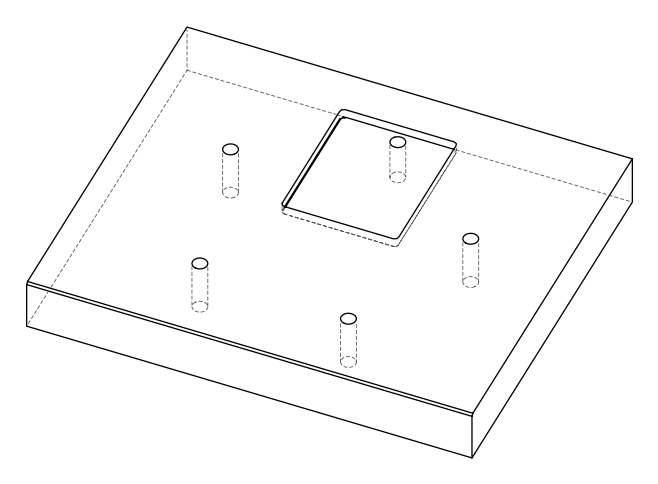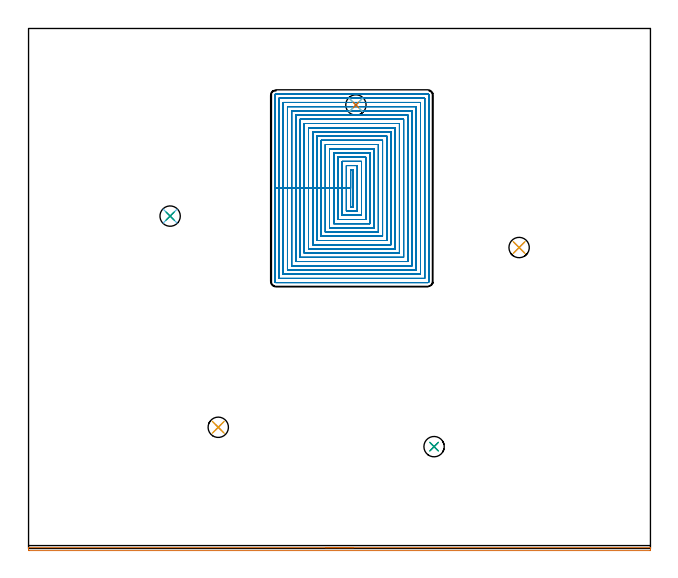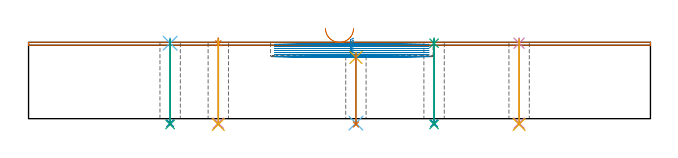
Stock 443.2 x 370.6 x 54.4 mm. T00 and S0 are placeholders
(PLAN: 17 operations, 12 tool changes, 79.9 min)
(1 AREA_MILL | FG_CHAMFER_SURFACE | UGT0205_001 | 3.69 min | 977 mm3)
(2 MILL_RECTANGULAR_POCKET | POCKET_RECTANGULAR_STRAIGHT | NXT0201_002 | Follow Part, ap 1.5, ae 75% | 73.73 min | 165602 mm3)
(3 SPOT_DRILL | STEP1HOLE | NXT0321_9005460120000 | 0.03 min | 14 mm3)
(4 SPOT_DRILL_1 | STEP1HOLE_1 | NXT0321_9005460120000 | 0.03 min | 10 mm3)
(5 SPOT_DRILL_2 | STEP1HOLE_2 | NXT0321_9005460120000 | 0.03 min | 4 mm3)
(6 SPOT_DRILL_3 | STEP1HOLE_3 | NXT0321_9005460120000 | 0.03 min | 1 mm3)
(7 SPOT_DRILL_4 | STEP1HOLE_4 | NXT0321_9005460120000 | 0.03 min | 37 mm3)
(8 DRILL_THROUGH_HOLE_INTO_CENTER | STEP1HOLE | NXT0301_065 | 0.24 min | 3717 mm3)
(9 DRILL_TO_ENLARGE_THROUGH_HOLE | STEP1HOLE | NXT0301_106 | 0.24 min | 5185 mm3)
(10 DRILL_THROUGH_HOLE_INTO_CENTER_1 | STEP1HOLE_1 | NXT0301_065 | 0.24 min | 3777 mm3)
(11 DRILL_TO_ENLARGE_THROUGH_HOLE_1 | STEP1HOLE_1 | NXT0301_106 | 0.24 min | 5205 mm3)
(12 DRILL_THROUGH_HOLE_INTO_CENTER_2 | STEP1HOLE_2 | NXT0301_065 | 0.2 min | 3045 mm3)
(13 DRILL_TO_ENLARGE_THROUGH_HOLE_2 | STEP1HOLE_2 | NXT0301_106 | 0.2 min | 4229 mm3)
(14 DRILL_THROUGH_HOLE_INTO_CENTER_3 | STEP1HOLE_3 | NXT0301_065 | 0.24 min | 3744 mm3)
(15 DRILL_TO_ENLARGE_THROUGH_HOLE_3 | STEP1HOLE_3 | NXT0301_106 | 0.24 min | 5214 mm3)
(16 DRILL_THROUGH_HOLE_INTO_CENTER_4 | STEP1HOLE_4 | NXT0301_065 | 0.24 min | 3750 mm3)
(17 DRILL_TO_ENLARGE_THROUGH_HOLE_4 | STEP1HOLE_4 | NXT0301_106 | 0.24 min | 5207 mm3)
(TOOL UGT0205_001 | Chamfer Mill 20 x 3 x 45 deg. | D20 FL50 Z2)
(TOOL NXT0201_002 | ENDMILL 6mm [R216.24-06050CBC13P 1620] | D6 R1 FL13 Z4)
(TOOL NXT0321_9005460120000 | NC Spot Drill, 142deg, 12mm, Carbide, Uncoated | D12 PA142 FL30 Z2)
(TOOL NXT0301_065 | Carbide Drill 9.4mm [860.1-0940-075A1-MM 2214] | D9.4 PA140 FL98 Z2)
(TOOL NXT0301_106 | Carbide Drill 14.5mm [860.1-1450-073A1-MM 2214] | D14.5 PA140 FL83 Z2)
(OP 1 AREA_MILL)
G17 G21 G94 G90
T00 M6
G54
G17 G0 G90 X211.6 Y0.6 S1061 M3
G43 Z64.4 H0
G94 G1 X211.638 Z63.528 F250.
X211.752 Z62.663
X211.941 Z61.812
X212.203 Z60.98
X212.537 Z60.174
X212.94 Z59.4
X213.409 Z58.664
X213.94 Z57.972
X214.529 Z57.329
X215.172 Z56.739
X215.864 Z56.208
X216.6 Z55.74
X217.374 Z55.337
X218.18 Z55.003
X219.012 Z54.741
X219.864 Z54.552
X220.728 Z54.438
X221.6 Z54.4
X443.035
X443.19 Y0.597 Z54.388
X443.193 Y0.544 Z54.336
X443.2 Y0.153 Z53.953
Y-0.236 Z53.563
Y-0.896 Z52.899
Y-1.226 Z52.571
X443.198 Y-1.491 Z52.305
X443.035 Y-1.5 Z52.3
X0.467 Y-1.499 Z52.301
X0.165 Y-1.496 Z52.304
X0.002 Y-1.491 Z52.305
X0. Y-1.226 Z52.571
Y-0.896 Z52.899
Y-0.236 Z53.563
Y0.154 Z53.953
X0.007 Y0.544 Z54.336
X0.01 Y0.597 Z54.388
X0.165 Y0.6 Z54.4
X221.6
X222.472 Z54.438
X223.337 Z54.552
X224.188 Z54.741
X225.02 Z55.003
X225.826 Z55.337
X226.6 Z55.74
X227.336 Z56.208
X228.028 Z56.739
X228.671 Z57.329
X229.26 Z57.972
X229.792 Z58.664
X230.26 Z59.4
X230.663 Z60.174
X230.997 Z60.98
X231.259 Z61.812
X231.448 Z62.663
X231.562 Z63.528
X231.6 Z64.4
M5
M2
(OP 2 MILL_RECTANGULAR_POCKET)
G17 G21 G94 G90
T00 M6
G54
G17 G0 G90 X231.3 Y268.266 S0 M3
G43 Z64.4 H1
Z57.4
G94 G1 Y269.9 Z56.962 F250.
X229.5 Z56.48
Y256.7 Z52.943
Y243.5 F500.
X231.3
Y269.9
X229.5
Y256.7
X226.5
Y240.5
X234.3
Y272.9
X226.5
Y256.7
X223.5
Y237.5
X237.3
Y275.9
X223.5
Y256.7
X220.5
Y234.5
X240.3
Y278.9
X220.5
Y256.7
X217.5
Y231.5
X243.3
Y281.9
X217.5
Y256.7
X214.5
Y228.5
X246.3
Y284.9
X214.5
Y256.7
X211.5
Y225.5
X249.3
Y287.9
X211.5
Y256.7
X208.5
Y222.5
X252.3
Y290.9
X208.5
Y256.7
X205.5
Y219.5
X255.3
Y293.9
X205.5
Y256.7
X202.5
Y216.5
X258.3
Y296.9
X202.5
Y256.7
X199.5
Y213.5
X261.3
Y299.9
X199.5
Y256.7
X196.5
Y210.5
X264.3
Y302.9
X196.5
Y256.7
X193.5
Y207.5
X267.3
Y305.9
X193.5
Y256.7
X190.5
Y204.5
X270.3
Y308.9
X190.5
Y256.7
X187.5
Y201.5
X273.3
Y311.9
X187.5
Y256.7
X184.5
Y198.5
X276.3
Y314.9
X184.5
Y256.7
X181.5
Y195.5
X279.3
Y317.9
X181.5
Y256.7
X178.5
Y192.5
X282.3
Y320.9
X178.5
Y256.7
X175.5
Y190.2
G3 X176.2 Y189.5 R0.7
G1 X284.6
G3 X285.3 Y190.2 R0.7
G1 Y323.2
G3 X284.6 Y323.9 R0.7
G1 X176.2
G3 X175.5 Y323.2 R0.7
G1 Y256.7
Y255.7
G0 X231.3 Y268.266 Z55.943
G1 Y269.9 Z55.505 F250.
X229.5 Z55.023
Y256.7 Z51.486
Y243.5 F500.
X231.3
Y269.9
X229.5
Y256.7
X226.5
Y240.5
X234.3
Y272.9
X226.5
Y256.7
X223.5
Y237.5
X237.3
Y275.9
X223.5
Y256.7
X220.5
Y234.5
X240.3
Y278.9
X220.5
Y256.7
X217.5
Y231.5
X243.3
Y281.9
X217.5
Y256.7
X214.5
Y228.5
X246.3
Y284.9
X214.5
Y256.7
X211.5
Y225.5
X249.3
Y287.9
X211.5
Y256.7
X208.5
Y222.5
X252.3
Y290.9
X208.5
Y256.7
X205.5
Y219.5
X255.3
Y293.9
X205.5
Y256.7
X202.5
Y216.5
X258.3
Y296.9
X202.5
Y256.7
X199.5
Y213.5
X261.3
Y299.9
X199.5
Y256.7
X196.5
Y210.5
X264.3
Y302.9
X196.5
Y256.7
X193.5
Y207.5
X267.3
Y305.9
X193.5
Y256.7
X190.5
Y204.5
X270.3
Y308.9
X190.5
Y256.7
X187.5
Y201.5
X273.3
Y311.9
X187.5
Y256.7
X184.5
Y198.5
X276.3
Y314.9
X184.5
Y256.7
X181.5
Y195.5
X279.3
Y317.9
X181.5
Y256.7
X178.5
Y192.5
X282.3
Y320.9
X178.5
Y256.7
X175.5
Y190.2
G3 X176.2 Y189.5 R0.7
G1 X284.6
G3 X285.3 Y190.2 R0.7
G1 Y323.2
G3 X284.6 Y323.9 R0.7
G1 X176.2
G3 X175.5 Y323.2 R0.7
G1 Y256.7
Y255.7
G0 X231.3 Y268.266 Z54.486
G1 Y269.9 Z54.048 F250.
X229.5 Z53.565
Y256.7 Z50.029
Y243.5 F500.
X231.3
Y269.9
X229.5
Y256.7
X226.5
Y240.5
X234.3
Y272.9
X226.5
Y256.7
X223.5
Y237.5
X237.3
Y275.9
X223.5
Y256.7
X220.5
Y234.5
X240.3
Y278.9
X220.5
Y256.7
X217.5
Y231.5
X243.3
Y281.9
X217.5
Y256.7
X214.5
Y228.5
X246.3
Y284.9
X214.5
Y256.7
X211.5
Y225.5
X249.3
Y287.9
X211.5
Y256.7
X208.5
Y222.5
X252.3
Y290.9
X208.5
Y256.7
X205.5
Y219.5
X255.3
Y293.9
X205.5
Y256.7
X202.5
Y216.5
X258.3
Y296.9
X202.5
Y256.7
X199.5
Y213.5
X261.3
Y299.9
X199.5
Y256.7
X196.5
Y210.5
X264.3
Y302.9
X196.5
Y256.7
X193.5
Y207.5
X267.3
Y305.9
X193.5
Y256.7
X190.5
Y204.5
X270.3
Y308.9
X190.5
Y256.7
X187.5
Y201.5
X273.3
Y311.9
X187.5
Y256.7
X184.5
Y198.5
X276.3
Y314.9
X184.5
Y256.7
X181.5
Y195.5
X279.3
Y317.9
X181.5
Y256.7
X178.5
Y192.5
X282.3
Y320.9
X178.5
Y256.7
X175.5
Y190.2
G3 X176.2 Y189.5 R0.7
G1 X284.6
G3 X285.3 Y190.2 R0.7
G1 Y323.2
G3 X284.6 Y323.9 R0.7
G1 X176.2
G3 X175.5 Y323.2 R0.7
G1 Y256.7
Y255.7
G0 X231.3 Y268.266 Z53.029
G1 Y269.9 Z52.591 F250.
X229.5 Z52.108
Y256.7 Z48.571
Y243.5 F500.
X231.3
Y269.9
X229.5
Y256.7
X226.5
Y240.5
X234.3
Y272.9
X226.5
Y256.7
X223.5
Y237.5
X237.3
Y275.9
X223.5
Y256.7
X220.5
Y234.5
X240.3
Y278.9
X220.5
Y256.7
X217.5
Y231.5
X243.3
Y281.9
X217.5
Y256.7
X214.5
Y228.5
X246.3
Y284.9
X214.5
Y256.7
X211.5
Y225.5
X249.3
Y287.9
X211.5
Y256.7
X208.5
Y222.5
X252.3
Y290.9
X208.5
Y256.7
X205.5
Y219.5
X255.3
Y293.9
X205.5
Y256.7
X202.5
Y216.5
X258.3
Y296.9
X202.5
Y256.7
X199.5
Y213.5
X261.3
Y299.9
X199.5
Y256.7
X196.5
Y210.5
X264.3
Y302.9
X196.5
Y256.7
X193.5
Y207.5
X267.3
Y305.9
X193.5
Y256.7
X190.5
Y204.5
X270.3
Y308.9
X190.5
Y256.7
X187.5
Y201.5
X273.3
Y311.9
X187.5
Y256.7
X184.5
Y198.5
X276.3
Y314.9
X184.5
Y256.7
X181.5
Y195.5
X279.3
Y317.9
X181.5
Y256.7
X178.5
Y192.5
X282.3
Y320.9
X178.5
Y256.7
X175.5
Y190.2
G3 X176.2 Y189.5 R0.7
G1 X284.6
G3 X285.3 Y190.2 R0.7
G1 Y323.2
G3 X284.6 Y323.9 R0.7
G1 X176.2
G3 X175.5 Y323.2 R0.7
G1 Y256.7
Y255.7
G0 X231.3 Y268.266 Z51.571
G1 Y269.9 Z51.133 F250.
X229.5 Z50.651
Y256.7 Z47.114
Y243.5 F500.
X231.3
Y269.9
X229.5
Y256.7
X226.5
Y240.5
X234.3
Y272.9
X226.5
Y256.7
X223.5
Y237.5
X237.3
Y275.9
X223.5
Y256.7
X220.5
Y234.5
X240.3
Y278.9
X220.5
Y256.7
X217.5
Y231.5
X243.3
Y281.9
X217.5
Y256.7
X214.5
Y228.5
X246.3
Y284.9
X214.5
Y256.7
X211.5
Y225.5
X249.3
Y287.9
X211.5
Y256.7
X208.5
Y222.5
X252.3
Y290.9
X208.5
Y256.7
X205.5
Y219.5
X255.3
Y293.9
X205.5
Y256.7
X202.5
Y216.5
X258.3
Y296.9
X202.5
Y256.7
X199.5
Y213.5
X261.3
Y299.9
X199.5
Y256.7
X196.5
Y210.5
X264.3
Y302.9
X196.5
Y256.7
X193.5
Y207.5
X267.3
Y305.9
X193.5
Y256.7
X190.5
Y204.5
X270.3
Y308.9
X190.5
Y256.7
X187.5
Y201.5
X273.3
Y311.9
X187.5
Y256.7
X184.5
Y198.5
X276.3
Y314.9
X184.5
Y256.7
X181.5
Y195.5
X279.3
Y317.9
X181.5
Y256.7
X178.5
Y192.5
X282.3
Y320.9
X178.5
Y256.7
X175.5
Y190.2
G3 X176.2 Y189.5 R0.7
G1 X284.6
G3 X285.3 Y190.2 R0.7
G1 Y323.2
G3 X284.6 Y323.9 R0.7
G1 X176.2
G3 X175.5 Y323.2 R0.7
G1 Y256.7
Y255.7
G0 X231.3 Y268.266 Z50.114
G1 Y269.9 Z49.676 F250.
X229.5 Z49.194
Y256.7 Z45.657
Y243.5 F500.
X231.3
Y269.9
X229.5
Y256.7
X226.5
Y240.5
X234.3
Y272.9
X226.5
Y256.7
X223.5
Y237.5
X237.3
Y275.9
X223.5
Y256.7
X220.5
Y234.5
X240.3
Y278.9
X220.5
Y256.7
X217.5
Y231.5
X243.3
Y281.9
X217.5
Y256.7
X214.5
Y228.5
X246.3
Y284.9
X214.5
Y256.7
X211.5
Y225.5
X249.3
Y287.9
X211.5
Y256.7
X208.5
Y222.5
X252.3
Y290.9
X208.5
Y256.7
X205.5
Y219.5
X255.3
Y293.9
X205.5
Y256.7
X202.5
Y216.5
X258.3
Y296.9
X202.5
Y256.7
X199.5
Y213.5
X261.3
Y299.9
X199.5
Y256.7
X196.5
Y210.5
X264.3
Y302.9
X196.5
Y256.7
X193.5
Y207.5
X267.3
Y305.9
X193.5
Y256.7
X190.5
Y204.5
X270.3
Y308.9
X190.5
Y256.7
X187.5
Y201.5
X273.3
Y311.9
X187.5
Y256.7
X184.5
Y198.5
X276.3
Y314.9
X184.5
Y256.7
X181.5
Y195.5
X279.3
Y317.9
X181.5
Y256.7
X178.5
Y192.5
X282.3
Y320.9
X178.5
Y256.7
X175.5
Y190.2
G3 X176.2 Y189.5 R0.7
G1 X284.6
G3 X285.3 Y190.2 R0.7
G1 Y323.2
G3 X284.6 Y323.9 R0.7
G1 X176.2
G3 X175.5 Y323.2 R0.7
G1 Y256.7
Y255.7
G0 X231.3 Y268.266 Z48.657
G1 Y269.9 Z48.219 F250.
X229.5 Z47.737
Y256.7 Z44.2
Y243.5 F500.
X231.3
Y269.9
X229.5
Y256.7
X226.5
Y240.5
X234.3
Y272.9
X226.5
Y256.7
X223.5
Y237.5
X237.3
Y275.9
X223.5
Y256.7
X220.5
Y234.5
X240.3
Y278.9
X220.5
Y256.7
X217.5
Y231.5
X243.3
Y281.9
X217.5
Y256.7
X214.5
Y228.5
X246.3
Y284.9
X214.5
Y256.7
X211.5
Y225.5
X249.3
Y287.9
X211.5
Y256.7
X208.5
Y222.5
X252.3
Y290.9
X208.5
Y256.7
X205.5
Y219.5
X255.3
Y293.9
X205.5
Y256.7
X202.5
Y216.5
X258.3
Y296.9
X202.5
Y256.7
X199.5
Y213.5
X261.3
Y299.9
X199.5
Y256.7
X196.5
Y210.5
X264.3
Y302.9
X196.5
Y256.7
X193.5
Y207.5
X267.3
Y305.9
X193.5
Y256.7
X190.5
Y204.5
X270.3
Y308.9
X190.5
Y256.7
X187.5
Y201.5
X273.3
Y311.9
X187.5
Y256.7
X184.5
Y198.5
X276.3
Y314.9
X184.5
Y256.7
X181.5
Y195.5
X279.3
Y317.9
X181.5
Y256.7
X178.5
Y192.5
X282.3
Y320.9
X178.5
Y256.7
X175.5
Y190.2
G3 X176.2 Y189.5 R0.7
G1 X284.6
G3 X285.3 Y190.2 R0.7
G1 Y323.2
G3 X284.6 Y323.9 R0.7
G1 X176.2
G3 X175.5 Y323.2 R0.7
G1 Y256.7
Y255.7
G0 Z64.4
M5
M2
(OP 3 SPOT_DRILL)
G17 G21 G94 G90
T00 M6
G54
G17 G0 G90 X289. Y72.6 S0 M3
G43 Z64.4 H0
G94 G81 G98 Z53.776 F250. R57.4
G80
M5
M2
(OP 4 SPOT_DRILL_1)
G17 G21 G94 G90
T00 M6
G54
G17 G0 G90 X349.6 Y214.5 S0 M3
G43 Z64.4 H0
G94 G81 G98 Z53.776 F250. R57.4
G80
M5
M2
(OP 5 SPOT_DRILL_2)
G17 G21 G94 G90
T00 M6
G54
G17 G0 G90 X233.3 Y316.1 S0 M3
G43 Z64.4 H0
G94 G81 G98 Z43.576 F250. R47.2
G80
M5
M2
(OP 6 SPOT_DRILL_3)
G17 G21 G94 G90
T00 M6
G54
G17 G0 G90 X100.9 Y236.9 S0 M3
G43 Z64.4 H0
G94 G81 G98 Z53.776 F250. R57.4
G80
M5
M2
(OP 7 SPOT_DRILL_4)
G17 G21 G94 G90
T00 M6
G54
G17 G0 G90 X135.2 Y86.4 S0 M3
G43 Z64.4 H0
G94 G81 G98 Z53.776 F250. R57.4
G80
M5
M2
(OP 8 DRILL_THROUGH_HOLE_INTO_CENTER)
G17 G21 G94 G90
T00 M6
G54
G17 G0 G90 X289. Y72.6 S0 M3
G43 Z64.4 H1
G94 G73 G98 Z-3.211 F250. Q8.23 R56.4
G80
M5
M2
(OP 9 DRILL_TO_ENLARGE_THROUGH_HOLE)
G17 G21 G94 G90
T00 M6
G54
G17 G0 G90 X289. Y72.6 S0 M3
G43 Z64.4 H1
G94 G73 G98 Z-4.139 F250. Q11.708 R56.4
G80
M5
M2
(OP 10 DRILL_THROUGH_HOLE_INTO_CENTER_1)
G17 G21 G94 G90
T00 M6
G54
G17 G0 G90 X349.6 Y214.5 S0 M3
G43 Z64.4 H1
G94 G73 G98 Z-3.211 F250. Q8.23 R56.4
G80
M5
M2
(OP 11 DRILL_TO_ENLARGE_THROUGH_HOLE_1)
G17 G21 G94 G90
T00 M6
G54
G17 G0 G90 X349.6 Y214.5 S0 M3
G43 Z64.4 H1
G94 G73 G98 Z-4.139 F250. Q11.708 R56.4
G80
M5
M2
(OP 12 DRILL_THROUGH_HOLE_INTO_CENTER_2)
G17 G21 G94 G90
T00 M6
G54
G17 G0 G90 X233.3 Y316.1 S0 M3
G43 Z64.4 H1
G94 G73 G98 Z-3.211 F250. Q7.902 R46.2
G80
M5
M2
(OP 13 DRILL_TO_ENLARGE_THROUGH_HOLE_2)
G17 G21 G94 G90
T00 M6
G54
G17 G0 G90 X233.3 Y316.1 S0 M3
G43 Z64.4 H1
G94 G73 G98 Z-4.139 F250. Q12.085 R46.2
G80
M5
M2
(OP 14 DRILL_THROUGH_HOLE_INTO_CENTER_3)
G17 G21 G94 G90
T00 M6
G54
G17 G0 G90 X100.9 Y236.9 S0 M3
G43 Z64.4 H1
G94 G73 G98 Z-3.211 F250. Q8.23 R56.4
G80
M5
M2
(OP 15 DRILL_TO_ENLARGE_THROUGH_HOLE_3)
G17 G21 G94 G90
T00 M6
G54
G17 G0 G90 X100.9 Y236.9 S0 M3
G43 Z64.4 H1
G94 G73 G98 Z-4.139 F250. Q11.708 R56.4
G80
M5
M2
(OP 16 DRILL_THROUGH_HOLE_INTO_CENTER_4)
G17 G21 G94 G90
T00 M6
G54
G17 G0 G90 X135.2 Y86.4 S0 M3
G43 Z64.4 H1
G94 G73 G98 Z-3.211 F250. Q8.23 R56.4
G80
M5
M2
(OP 17 DRILL_TO_ENLARGE_THROUGH_HOLE_4)
G17 G21 G94 G90
T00 M6
G54
G17 G0 G90 X135.2 Y86.4 S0 M3
G43 Z64.4 H1
G94 G73 G98 Z-4.139 F250. Q11.708 R56.4
G80
M5
M2
